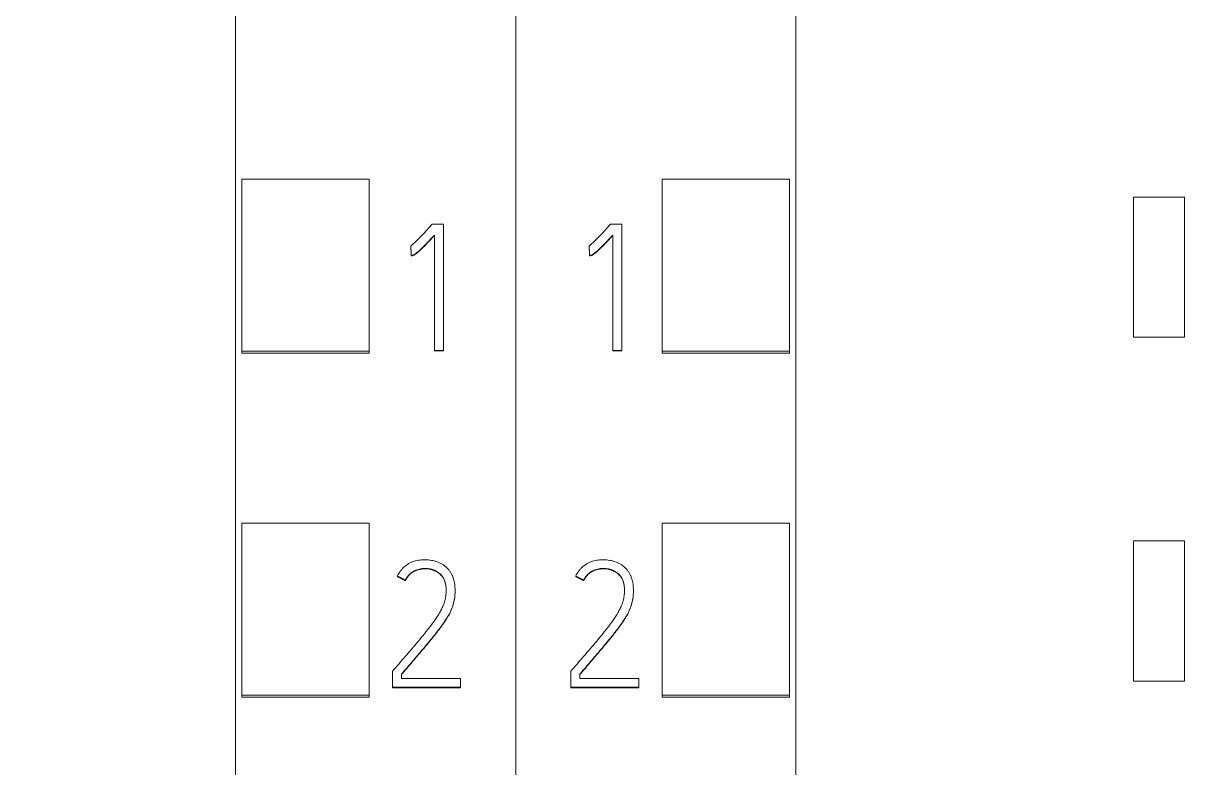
# Model space of a CAD drawing. Header units: millimetres. Extents: x 42151 to 59780, y 37376 to 44547.
# Drawn here: x 48057.7 to 48075.99, y 43287.69 to 43299.38 of the extents above; entities that cross this region are included whole.
import ezdxf

# ---------------------------------------------------------------- set-up
doc = ezdxf.new("R2010")
doc.units = ezdxf.units.MM
doc.set_wipeout_variables(frame=1)
doc.layers.add('000-PI-Oprema', color=30, linetype='Continuous', lineweight=5)
doc.layers.add('SI-ORMAR-Oprema', color=30, linetype='Continuous', lineweight=5)
doc.layers.add('004-PI-DIN Šina', color=3, linetype='Continuous')

# ---------------------------------------------------------------- blocks, each defined once
blk = doc.blocks.new('6ES7522-1BL01-0AB0')
at = {"layer": 'SI-ORMAR-Oprema', "linetype": 'Continuous'}
for p, q in [((-19.316, 48.929), (-19.316, 48.929)), ((-19.316, 48.929), (-19.316, 40.929)), ((-19.316, 46.433), (-27.734, 46.433)), ((-19.316, 40.929), (-29.725, 40.929)), ((-20.125, 37.279), (-20.125, 40.02))]:
    blk.add_line(p, q, dxfattribs=at)
blk.add_wipeout([(-17.4, 69.029), (17.4, 69.029), (17.4, -77.971), (-17.4, -77.971)]).dxf.layer = 'SI-ORMAR-Oprema'
for p, q in [((-17.4, 56.709), (-17.4, -56.709)), ((17.4, 56.709), (17.4, -56.709)), ((-13, 54.429), (-13, -54.387)), ((13, -54.387), (13, 54.429)), ((-19.316, 48.929), (-17.4, 48.929)), ((-17.4, 48.929), (-19.316, 48.929)), ((-15.1, 45.01), (-15.1, 47.713)), ((-13.1, 47.713), (-15.1, 47.713)), ((-13.1, 45.01), (-13.1, 47.713)), ((13.1, 45.01), (13.1, 47.713)), ((13.1, 47.713), (15.1, 47.713)), ((15.1, 45.01), (15.1, 47.713)), ((-7.7, 45.229), (-7.7, 47.429)), ((-7.7, 47.429), (-6.9, 47.429)), ((-6.9, 47.429), (-6.9, 45.229)), ((-15.736, 47.005), (-15.911, 47.005)), ((-15.736, 45.023), (-15.736, 47.005)), ((16.264, 47.005), (16.089, 47.005)), ((16.264, 45.023), (16.264, 47.005)), ((-16.247, 46.661), (-16.247, 46.655)), ((-15.875, 46.834), (-15.875, 45.023)), ((15.753, 46.661), (15.753, 46.655)), ((16.125, 46.834), (16.125, 45.023)), ((-16.239, 46.514), (-16.239, 46.508)), ((15.761, 46.514), (15.761, 46.508)), ((-6.9, 45.229), (-7.7, 45.229)), ((-15.875, 45.023), (-15.875, 45.017)), ((-15.875, 45.023), (-15.736, 45.023)), ((-15.736, 45.017), (-15.875, 45.017)), ((-15.736, 45.023), (-15.736, 45.017)), ((16.125, 45.023), (16.125, 45.017)), ((16.125, 45.023), (16.264, 45.023)), ((16.264, 45.017), (16.125, 45.017)), ((16.264, 45.023), (16.264, 45.017)), ((-15.1, 44.977), (-15.1, 45.01)), ((-13.1, 45.01), (-15.1, 45.01)), ((-13.1, 44.977), (-15.1, 44.977)), ((-13.1, 44.977), (-13.1, 45.01)), ((13.1, 44.977), (13.1, 45.01)), ((13.1, 45.01), (15.1, 45.01)), ((13.1, 44.977), (15.1, 44.977)), ((15.1, 44.977), (15.1, 45.01)), ((-15.1, 39.608), (-15.1, 42.311)), ((-13.1, 42.311), (-15.1, 42.311)), ((-13.1, 39.608), (-13.1, 42.311)), ((13.1, 39.608), (13.1, 42.311)), ((13.1, 42.311), (15.1, 42.311)), ((15.1, 39.608), (15.1, 42.311)), ((-7.7, 42.029), (-6.9, 42.029)), ((-7.7, 39.829), (-7.7, 42.029)), ((-6.9, 42.029), (-6.9, 39.829)), ((-16.458, 41.477), (-16.458, 41.471)), ((-16.333, 41.413), (-16.333, 41.407)), ((15.542, 41.477), (15.542, 41.471)), ((15.667, 41.413), (15.667, 41.407)), ((-15.551, 41.245), (-15.551, 41.252)), ((16.449, 41.245), (16.449, 41.252)), ((-17.4, 40.02), (-20.125, 40.02)), ((-16.533, 39.986), (-16.533, 39.731)), ((-16.394, 39.87), (-16.394, 39.936)), ((15.467, 39.986), (15.467, 39.731)), ((15.606, 39.87), (15.606, 39.936)), ((-16.533, 39.731), (-16.533, 39.725)), ((-16.533, 39.731), (-15.467, 39.731)), ((-15.467, 39.725), (-16.533, 39.725)), ((-15.467, 39.87), (-16.394, 39.87)), ((-15.467, 39.731), (-15.467, 39.87)), ((-15.467, 39.731), (-15.467, 39.725)), ((-6.9, 39.829), (-7.7, 39.829)), ((15.467, 39.731), (15.467, 39.725)), ((15.467, 39.731), (16.533, 39.731)), ((16.533, 39.725), (15.467, 39.725)), ((16.533, 39.87), (15.606, 39.87)), ((16.533, 39.731), (16.533, 39.87)), ((16.533, 39.731), (16.533, 39.725)), ((-15.1, 39.577), (-15.1, 39.608)), ((-13.1, 39.608), (-15.1, 39.608)), ((-13.1, 39.577), (-15.1, 39.577)), ((-13.1, 39.577), (-13.1, 39.608)), ((13.1, 39.577), (13.1, 39.608)), ((13.1, 39.608), (15.1, 39.608)), ((13.1, 39.577), (15.1, 39.577)), ((15.1, 39.577), (15.1, 39.608)), ((-17.4, 39.411), (-20.125, 39.411)), ((-17.4, 38.929), (-20.125, 38.929))]:
    blk.add_line(p, q, dxfattribs=at)
for points, knots in [([(-15.911, 47.005), (-15.938, 46.975), (-15.965, 46.946), (-16.019, 46.886), (-16.047, 46.857), (-16.088, 46.813), (-16.102, 46.799), (-16.129, 46.77), (-16.144, 46.756), (-16.172, 46.727), (-16.187, 46.714), (-16.217, 46.687), (-16.232, 46.674), (-16.247, 46.661)], [0, 0, 0, 0, 0.25, 0.25, 0.5, 0.5, 0.625, 0.625, 0.75, 0.75, 0.875, 0.875, 1, 1, 1, 1]), ([(16.089, 47.005), (16.062, 46.975), (16.035, 46.946), (15.981, 46.886), (15.953, 46.857), (15.912, 46.813), (15.898, 46.799), (15.871, 46.77), (15.856, 46.756), (15.828, 46.727), (15.813, 46.714), (15.783, 46.687), (15.768, 46.674), (15.753, 46.661)], [0, 0, 0, 0, 0.25, 0.25, 0.5, 0.5, 0.625, 0.625, 0.75, 0.75, 0.875, 0.875, 1, 1, 1, 1]), ([(-16.239, 46.514), (-16.233, 46.514), (-16.228, 46.515), (-16.218, 46.517), (-16.213, 46.518), (-16.203, 46.522), (-16.199, 46.524), (-16.19, 46.529), (-16.186, 46.532), (-16.173, 46.541), (-16.165, 46.547), (-16.149, 46.56), (-16.141, 46.566), (-16.118, 46.586), (-16.103, 46.6), (-16.074, 46.628), (-16.059, 46.643), (-16.016, 46.686), (-15.987, 46.715), (-15.931, 46.775), (-15.903, 46.804), (-15.875, 46.834)], [0, 0, 0, 0, 0.03125, 0.03125, 0.0625, 0.0625, 0.09375, 0.09375, 0.125, 0.125, 0.1875, 0.1875, 0.25, 0.25, 0.375, 0.375, 0.5, 0.5, 0.75, 0.75, 1, 1, 1, 1]), ([(-15.875, 46.828), (-15.903, 46.798), (-15.931, 46.768), (-15.987, 46.709), (-16.016, 46.68), (-16.059, 46.636), (-16.074, 46.622), (-16.103, 46.594), (-16.118, 46.58), (-16.141, 46.56), (-16.149, 46.553), (-16.165, 46.54), (-16.173, 46.534), (-16.186, 46.525), (-16.19, 46.523), (-16.199, 46.518), (-16.203, 46.515), (-16.213, 46.512), (-16.218, 46.511), (-16.228, 46.509), (-16.233, 46.508), (-16.239, 46.508)], [0, 0, 0, 0, 0.25, 0.25, 0.5, 0.5, 0.625, 0.625, 0.75, 0.75, 0.8125, 0.8125, 0.875, 0.875, 0.90625, 0.90625, 0.9375, 0.9375, 0.96875, 0.96875, 1, 1, 1, 1]), ([(15.761, 46.514), (15.767, 46.514), (15.772, 46.515), (15.782, 46.517), (15.787, 46.518), (15.797, 46.522), (15.801, 46.524), (15.81, 46.529), (15.814, 46.532), (15.827, 46.541), (15.835, 46.547), (15.851, 46.56), (15.859, 46.566), (15.882, 46.586), (15.897, 46.6), (15.926, 46.628), (15.941, 46.643), (15.984, 46.686), (16.013, 46.715), (16.069, 46.775), (16.097, 46.804), (16.125, 46.834)], [0, 0, 0, 0, 0.03125, 0.03125, 0.0625, 0.0625, 0.09375, 0.09375, 0.125, 0.125, 0.1875, 0.1875, 0.25, 0.25, 0.375, 0.375, 0.5, 0.5, 0.75, 0.75, 1, 1, 1, 1]), ([(16.125, 46.828), (16.097, 46.798), (16.069, 46.768), (16.013, 46.709), (15.984, 46.68), (15.941, 46.636), (15.926, 46.622), (15.897, 46.594), (15.882, 46.58), (15.859, 46.56), (15.851, 46.553), (15.835, 46.54), (15.827, 46.534), (15.814, 46.525), (15.81, 46.523), (15.801, 46.518), (15.797, 46.515), (15.787, 46.512), (15.782, 46.511), (15.772, 46.509), (15.767, 46.508), (15.761, 46.508)], [0, 0, 0, 0, 0.25, 0.25, 0.5, 0.5, 0.625, 0.625, 0.75, 0.75, 0.8125, 0.8125, 0.875, 0.875, 0.90625, 0.90625, 0.9375, 0.9375, 0.96875, 0.96875, 1, 1, 1, 1]), ([(-16.394, 39.936), (-16.355, 39.982), (-16.316, 40.028), (-16.238, 40.119), (-16.199, 40.165), (-16.121, 40.256), (-16.082, 40.302), (-16.004, 40.394), (-15.966, 40.44), (-15.89, 40.533), (-15.852, 40.58), (-15.797, 40.652), (-15.779, 40.676), (-15.744, 40.725), (-15.727, 40.75), (-15.694, 40.8), (-15.678, 40.825), (-15.647, 40.877), (-15.633, 40.903), (-15.614, 40.944), (-15.608, 40.958), (-15.597, 40.986), (-15.592, 41), (-15.578, 41.044), (-15.571, 41.073), (-15.559, 41.131), (-15.555, 41.161), (-15.552, 41.206), (-15.551, 41.221), (-15.55, 41.251), (-15.551, 41.266), (-15.553, 41.312), (-15.556, 41.341), (-15.564, 41.386), (-15.567, 41.4), (-15.575, 41.43), (-15.579, 41.444), (-15.59, 41.473), (-15.596, 41.486), (-15.609, 41.513), (-15.616, 41.526), (-15.628, 41.545), (-15.633, 41.551), (-15.642, 41.564), (-15.646, 41.57), (-15.661, 41.587), (-15.671, 41.598), (-15.692, 41.62), (-15.704, 41.63), (-15.721, 41.644), (-15.728, 41.648), (-15.74, 41.656), (-15.747, 41.661), (-15.78, 41.68), (-15.808, 41.692), (-15.851, 41.707), (-15.865, 41.711), (-15.894, 41.719), (-15.909, 41.722), (-15.939, 41.728), (-15.954, 41.729), (-15.984, 41.732), (-15.999, 41.733), (-16.03, 41.734), (-16.045, 41.734), (-16.075, 41.732), (-16.09, 41.731), (-16.136, 41.726), (-16.165, 41.72), (-16.208, 41.706), (-16.223, 41.701), (-16.243, 41.692), (-16.25, 41.688), (-16.264, 41.682), (-16.271, 41.678), (-16.303, 41.659), (-16.328, 41.641), (-16.362, 41.611), (-16.373, 41.6), (-16.393, 41.578), (-16.403, 41.566), (-16.43, 41.53), (-16.445, 41.504), (-16.458, 41.477)], [0, 0, 0, 0, 0.0625, 0.0625, 0.125, 0.125, 0.1875, 0.1875, 0.25, 0.25, 0.3125, 0.3125, 0.34375, 0.34375, 0.375, 0.375, 0.40625, 0.40625, 0.4375, 0.4375, 0.453125, 0.453125, 0.46875, 0.46875, 0.5, 0.5, 0.53125, 0.53125, 0.546875, 0.546875, 0.5625, 0.5625, 0.59375, 0.59375, 0.609375, 0.609375, 0.625, 0.625, 0.640625, 0.640625, 0.65625, 0.65625, 0.664062, 0.664062, 0.671875, 0.671875, 0.6875, 0.6875, 0.703125, 0.703125, 0.710937, 0.710937, 0.71875, 0.71875, 0.75, 0.75, 0.765625, 0.765625, 0.78125, 0.78125, 0.796875, 0.796875, 0.8125, 0.8125, 0.828125, 0.828125, 0.84375, 0.84375, 0.875, 0.875, 0.890625, 0.890625, 0.898438, 0.898438, 0.90625, 0.90625, 0.9375, 0.9375, 0.953125, 0.953125, 0.96875, 0.96875, 1, 1, 1, 1]), ([(15.606, 39.936), (15.645, 39.982), (15.684, 40.028), (15.762, 40.119), (15.801, 40.165), (15.879, 40.256), (15.918, 40.302), (15.996, 40.394), (16.034, 40.44), (16.11, 40.533), (16.148, 40.58), (16.203, 40.652), (16.221, 40.676), (16.256, 40.725), (16.273, 40.75), (16.306, 40.8), (16.322, 40.825), (16.353, 40.877), (16.367, 40.903), (16.386, 40.944), (16.392, 40.958), (16.403, 40.986), (16.408, 41), (16.422, 41.044), (16.429, 41.073), (16.441, 41.131), (16.445, 41.161), (16.448, 41.206), (16.449, 41.221), (16.45, 41.251), (16.449, 41.266), (16.447, 41.312), (16.444, 41.341), (16.436, 41.386), (16.433, 41.4), (16.425, 41.43), (16.421, 41.444), (16.41, 41.473), (16.404, 41.486), (16.391, 41.513), (16.384, 41.526), (16.372, 41.545), (16.367, 41.551), (16.358, 41.564), (16.354, 41.57), (16.339, 41.587), (16.329, 41.598), (16.308, 41.62), (16.296, 41.63), (16.279, 41.644), (16.272, 41.648), (16.26, 41.656), (16.253, 41.661), (16.22, 41.68), (16.192, 41.692), (16.149, 41.707), (16.135, 41.711), (16.106, 41.719), (16.091, 41.722), (16.061, 41.728), (16.046, 41.729), (16.016, 41.732), (16.001, 41.733), (15.97, 41.734), (15.955, 41.734), (15.925, 41.732), (15.91, 41.731), (15.864, 41.726), (15.835, 41.72), (15.792, 41.706), (15.777, 41.701), (15.757, 41.692), (15.75, 41.688), (15.736, 41.682), (15.729, 41.678), (15.697, 41.659), (15.672, 41.641), (15.638, 41.611), (15.627, 41.6), (15.607, 41.578), (15.597, 41.566), (15.57, 41.53), (15.555, 41.504), (15.542, 41.477)], [0, 0, 0, 0, 0.0625, 0.0625, 0.125, 0.125, 0.1875, 0.1875, 0.25, 0.25, 0.3125, 0.3125, 0.34375, 0.34375, 0.375, 0.375, 0.40625, 0.40625, 0.4375, 0.4375, 0.453125, 0.453125, 0.46875, 0.46875, 0.5, 0.5, 0.53125, 0.53125, 0.546875, 0.546875, 0.5625, 0.5625, 0.59375, 0.59375, 0.609375, 0.609375, 0.625, 0.625, 0.640625, 0.640625, 0.65625, 0.65625, 0.664062, 0.664062, 0.671875, 0.671875, 0.6875, 0.6875, 0.703125, 0.703125, 0.710937, 0.710937, 0.71875, 0.71875, 0.75, 0.75, 0.765625, 0.765625, 0.78125, 0.78125, 0.796875, 0.796875, 0.8125, 0.8125, 0.828125, 0.828125, 0.84375, 0.84375, 0.875, 0.875, 0.890625, 0.890625, 0.898437, 0.898437, 0.90625, 0.90625, 0.9375, 0.9375, 0.953125, 0.953125, 0.96875, 0.96875, 1, 1, 1, 1]), ([(-16.333, 41.413), (-16.321, 41.437), (-16.308, 41.459), (-16.284, 41.489), (-16.275, 41.498), (-16.256, 41.516), (-16.246, 41.525), (-16.215, 41.547), (-16.192, 41.56), (-16.144, 41.579), (-16.119, 41.587), (-16.081, 41.594), (-16.068, 41.595), (-16.042, 41.598), (-16.029, 41.598), (-15.99, 41.598), (-15.964, 41.595), (-15.927, 41.587), (-15.914, 41.583), (-15.889, 41.575), (-15.877, 41.57), (-15.842, 41.553), (-15.82, 41.54), (-15.79, 41.515), (-15.78, 41.507), (-15.762, 41.488), (-15.754, 41.478), (-15.743, 41.462), (-15.739, 41.456), (-15.733, 41.445), (-15.724, 41.428), (-15.717, 41.41), (-15.709, 41.385), (-15.705, 41.372), (-15.7, 41.347), (-15.698, 41.334), (-15.695, 41.309), (-15.693, 41.296), (-15.692, 41.27), (-15.692, 41.257), (-15.692, 41.232), (-15.692, 41.219), (-15.694, 41.193), (-15.696, 41.18), (-15.701, 41.142), (-15.706, 41.116), (-15.716, 41.079), (-15.719, 41.067), (-15.728, 41.042), (-15.732, 41.03), (-15.747, 40.994), (-15.758, 40.971), (-15.782, 40.926), (-15.794, 40.904), (-15.821, 40.86), (-15.835, 40.839), (-15.877, 40.775), (-15.907, 40.733), (-16, 40.61), (-16.065, 40.531), (-16.164, 40.413), (-16.197, 40.374), (-16.264, 40.296), (-16.297, 40.257), (-16.364, 40.179), (-16.398, 40.141), (-16.465, 40.063), (-16.499, 40.024), (-16.533, 39.986)], [0, 0, 0, 0, 0.03125, 0.03125, 0.046875, 0.046875, 0.0625, 0.0625, 0.09375, 0.09375, 0.125, 0.125, 0.140625, 0.140625, 0.15625, 0.15625, 0.1875, 0.1875, 0.203125, 0.203125, 0.21875, 0.21875, 0.25, 0.25, 0.265625, 0.265625, 0.28125, 0.28125, 0.289063, 0.289063, 0.296875, 0.3125, 0.3125, 0.328125, 0.328125, 0.34375, 0.34375, 0.359375, 0.359375, 0.375, 0.375, 0.390625, 0.390625, 0.40625, 0.40625, 0.4375, 0.4375, 0.453125, 0.453125, 0.46875, 0.46875, 0.5, 0.5, 0.53125, 0.53125, 0.5625, 0.5625, 0.625, 0.625, 0.75, 0.75, 0.8125, 0.8125, 0.875, 0.875, 0.9375, 0.9375, 1, 1, 1, 1]), ([(-15.692, 41.242), (-15.692, 41.253), (-15.692, 41.263), (-15.693, 41.286), (-15.694, 41.299), (-15.697, 41.325), (-15.699, 41.337), (-15.704, 41.363), (-15.708, 41.376), (-15.715, 41.4), (-15.72, 41.412), (-15.728, 41.43), (-15.731, 41.436), (-15.738, 41.447), (-15.741, 41.453), (-15.759, 41.48), (-15.777, 41.499), (-15.802, 41.519), (-15.808, 41.523), (-15.818, 41.531), (-15.834, 41.542), (-15.863, 41.558), (-15.887, 41.567), (-15.912, 41.576), (-15.924, 41.58), (-15.962, 41.588), (-15.988, 41.592), (-16.04, 41.592), (-16.066, 41.59), (-16.105, 41.583), (-16.117, 41.58), (-16.143, 41.573), (-16.155, 41.569), (-16.179, 41.559), (-16.191, 41.553), (-16.214, 41.541), (-16.225, 41.534), (-16.257, 41.511), (-16.275, 41.493), (-16.299, 41.463), (-16.307, 41.452), (-16.321, 41.43), (-16.327, 41.419), (-16.333, 41.407)], [0, 0, 0, 0, 0.034222, 0.034222, 0.076212, 0.076212, 0.118203, 0.118203, 0.160193, 0.160193, 0.202183, 0.202183, 0.223179, 0.223179, 0.244174, 0.244174, 0.328155, 0.328155, 0.34915, 0.34915, 0.370145, 0.412135, 0.454126, 0.454126, 0.496116, 0.496116, 0.580097, 0.580097, 0.664077, 0.664077, 0.706068, 0.706068, 0.748058, 0.748058, 0.790048, 0.790048, 0.832039, 0.832039, 0.916019, 0.916019, 0.95801, 0.95801, 1, 1, 1, 1]), ([(15.667, 41.413), (15.679, 41.437), (15.692, 41.459), (15.716, 41.489), (15.725, 41.498), (15.744, 41.516), (15.754, 41.525), (15.785, 41.547), (15.808, 41.56), (15.856, 41.579), (15.881, 41.587), (15.919, 41.594), (15.932, 41.595), (15.958, 41.598), (15.971, 41.598), (16.01, 41.598), (16.036, 41.595), (16.073, 41.587), (16.086, 41.583), (16.111, 41.575), (16.123, 41.57), (16.158, 41.553), (16.18, 41.54), (16.21, 41.515), (16.22, 41.507), (16.238, 41.488), (16.246, 41.478), (16.257, 41.462), (16.261, 41.456), (16.267, 41.445), (16.276, 41.428), (16.283, 41.41), (16.291, 41.385), (16.295, 41.372), (16.3, 41.347), (16.302, 41.334), (16.305, 41.309), (16.307, 41.296), (16.308, 41.27), (16.308, 41.257), (16.308, 41.232), (16.308, 41.219), (16.306, 41.193), (16.304, 41.18), (16.299, 41.142), (16.294, 41.116), (16.284, 41.079), (16.281, 41.067), (16.272, 41.042), (16.268, 41.03), (16.253, 40.994), (16.242, 40.971), (16.218, 40.926), (16.206, 40.904), (16.179, 40.86), (16.165, 40.839), (16.123, 40.775), (16.093, 40.733), (16, 40.61), (15.935, 40.531), (15.836, 40.413), (15.803, 40.374), (15.736, 40.296), (15.703, 40.257), (15.636, 40.179), (15.602, 40.141), (15.535, 40.063), (15.501, 40.024), (15.467, 39.986)], [0, 0, 0, 0, 0.03125, 0.03125, 0.046875, 0.046875, 0.0625, 0.0625, 0.09375, 0.09375, 0.125, 0.125, 0.140625, 0.140625, 0.15625, 0.15625, 0.1875, 0.1875, 0.203125, 0.203125, 0.21875, 0.21875, 0.25, 0.25, 0.265625, 0.265625, 0.28125, 0.28125, 0.289063, 0.289063, 0.296875, 0.3125, 0.3125, 0.328125, 0.328125, 0.34375, 0.34375, 0.359375, 0.359375, 0.375, 0.375, 0.390625, 0.390625, 0.40625, 0.40625, 0.4375, 0.4375, 0.453125, 0.453125, 0.46875, 0.46875, 0.5, 0.5, 0.53125, 0.53125, 0.5625, 0.5625, 0.625, 0.625, 0.75, 0.75, 0.8125, 0.8125, 0.875, 0.875, 0.9375, 0.9375, 1, 1, 1, 1]), ([(16.308, 41.242), (16.308, 41.253), (16.308, 41.263), (16.307, 41.286), (16.306, 41.299), (16.303, 41.325), (16.301, 41.337), (16.296, 41.363), (16.292, 41.376), (16.285, 41.4), (16.28, 41.412), (16.272, 41.43), (16.269, 41.436), (16.262, 41.447), (16.259, 41.453), (16.241, 41.48), (16.223, 41.499), (16.198, 41.519), (16.192, 41.523), (16.182, 41.531), (16.166, 41.542), (16.137, 41.558), (16.113, 41.567), (16.088, 41.576), (16.076, 41.58), (16.038, 41.588), (16.012, 41.592), (15.96, 41.592), (15.934, 41.59), (15.895, 41.583), (15.883, 41.58), (15.857, 41.573), (15.845, 41.569), (15.821, 41.559), (15.809, 41.553), (15.786, 41.541), (15.775, 41.534), (15.743, 41.511), (15.725, 41.493), (15.701, 41.463), (15.693, 41.452), (15.679, 41.43), (15.673, 41.419), (15.667, 41.407)], [0, 0, 0, 0, 0.034222, 0.034222, 0.076212, 0.076212, 0.118203, 0.118203, 0.160193, 0.160193, 0.202183, 0.202183, 0.223179, 0.223179, 0.244174, 0.244174, 0.328155, 0.328155, 0.34915, 0.34915, 0.370145, 0.412135, 0.454126, 0.454126, 0.496116, 0.496116, 0.580097, 0.580097, 0.664077, 0.664077, 0.706068, 0.706068, 0.748058, 0.748058, 0.790048, 0.790048, 0.832039, 0.832039, 0.916019, 0.916019, 0.95801, 0.95801, 1, 1, 1, 1]), ([(-15.551, 41.245), (-15.551, 41.239), (-15.551, 41.234), (-15.551, 41.213), (-15.552, 41.198), (-15.555, 41.153), (-15.56, 41.123), (-15.571, 41.065), (-15.578, 41.036), (-15.593, 40.992), (-15.598, 40.978), (-15.609, 40.95), (-15.615, 40.936), (-15.634, 40.895), (-15.648, 40.869), (-15.679, 40.817), (-15.695, 40.792), (-15.728, 40.742), (-15.745, 40.718), (-15.78, 40.669), (-15.798, 40.645), (-15.852, 40.573), (-15.89, 40.527), (-15.966, 40.433), (-16.004, 40.387), (-16.082, 40.295), (-16.121, 40.25), (-16.199, 40.158), (-16.238, 40.113), (-16.316, 40.021), (-16.355, 39.975), (-16.394, 39.93)], [0, 0, 0, 0, 0.010489, 0.010489, 0.038761, 0.038761, 0.095304, 0.095304, 0.151848, 0.151848, 0.180119, 0.180119, 0.208391, 0.208391, 0.264935, 0.264935, 0.321478, 0.321478, 0.378022, 0.378022, 0.434565, 0.434565, 0.547652, 0.547652, 0.660739, 0.660739, 0.773826, 0.773826, 0.886913, 0.886913, 1, 1, 1, 1]), ([(16.449, 41.245), (16.449, 41.239), (16.449, 41.234), (16.449, 41.213), (16.448, 41.198), (16.445, 41.153), (16.44, 41.123), (16.429, 41.065), (16.422, 41.036), (16.407, 40.992), (16.402, 40.978), (16.391, 40.95), (16.385, 40.936), (16.366, 40.895), (16.352, 40.869), (16.321, 40.817), (16.305, 40.792), (16.272, 40.742), (16.255, 40.718), (16.22, 40.669), (16.202, 40.645), (16.148, 40.573), (16.11, 40.527), (16.034, 40.433), (15.996, 40.387), (15.918, 40.295), (15.879, 40.25), (15.801, 40.158), (15.762, 40.113), (15.684, 40.021), (15.645, 39.975), (15.606, 39.93)], [0, 0, 0, 0, 0.010489, 0.010489, 0.038761, 0.038761, 0.095304, 0.095304, 0.151848, 0.151848, 0.180119, 0.180119, 0.208391, 0.208391, 0.264935, 0.264935, 0.321478, 0.321478, 0.378022, 0.378022, 0.434565, 0.434565, 0.547652, 0.547652, 0.660739, 0.660739, 0.773826, 0.773826, 0.886913, 0.886913, 1, 1, 1, 1])]:
    blk.add_open_spline(points, degree=3, knots=knots, dxfattribs=at)
for points, weights in [([(-16.247, 46.661), (-16.243, 46.587), (-16.239, 46.514)], [0.499999984457, 0.500000015543, 0.499999984457]), ([(15.753, 46.661), (15.757, 46.587), (15.761, 46.514)], [0.499999994834, 0.500000005166, 0.499999994834]), ([(-16.239, 46.508), (-16.243, 46.581), (-16.247, 46.655)], [0.500000001001, 0.499999998999, 0.500000001001]), ([(15.761, 46.508), (15.757, 46.581), (15.753, 46.655)], [0.500000008783, 0.499999991217, 0.500000008783]), ([(-16.458, 41.477), (-16.395, 41.445), (-16.333, 41.413)], [0.500000075207, 0.499999924793, 0.500000075207]), ([(-16.333, 41.407), (-16.395, 41.439), (-16.458, 41.471)], [0.499999945162, 0.500000054838, 0.499999945162]), ([(15.542, 41.477), (15.605, 41.445), (15.667, 41.413)], [0.500000015224, 0.499999984776, 0.500000015224]), ([(15.667, 41.407), (15.605, 41.439), (15.542, 41.471)], [0.500000222267, 0.499999777733, 0.500000222267])]:
    blk.add_rational_spline(points, weights, degree=2, dxfattribs=at)
blk = doc.blocks.new('*U117')
at = {"layer": '004-PI-DIN Šina'}
for p, q in [((297.61, 52.625), (-241.3, 52.625)), ((297.61, 46.968), (-241.3, 46.968)), ((297.61, 45.572), (-241.3, 45.572)), ((297.61, 45.259), (-241.3, 45.259)), ((-241.3, 45.238), (297.61, 45.238))]:
    blk.add_line(p, q, dxfattribs=at)

msp = doc.modelspace()

# ---------------------------------------------------------------- block references
at = {"layer": '000-PI-Oprema'}
msp.add_blockref('*U117', (48098.326, 43246.632), dxfattribs=at)

# ---------------------------------------------------------------- next in the draw order: block references
at = {"layer": '000-PI-Oprema', "ltscale": 0.25}
msp.add_blockref('6ES7522-1BL01-0AB0', (48082.827, 43249.218), dxfattribs=at)

# ---------------------------------------------------------------- next in the draw order: block references
msp.add_blockref('6ES7522-1BL01-0AB0', (48048.027, 43249.218), dxfattribs=at)

doc.saveas('drawing.dxf')
